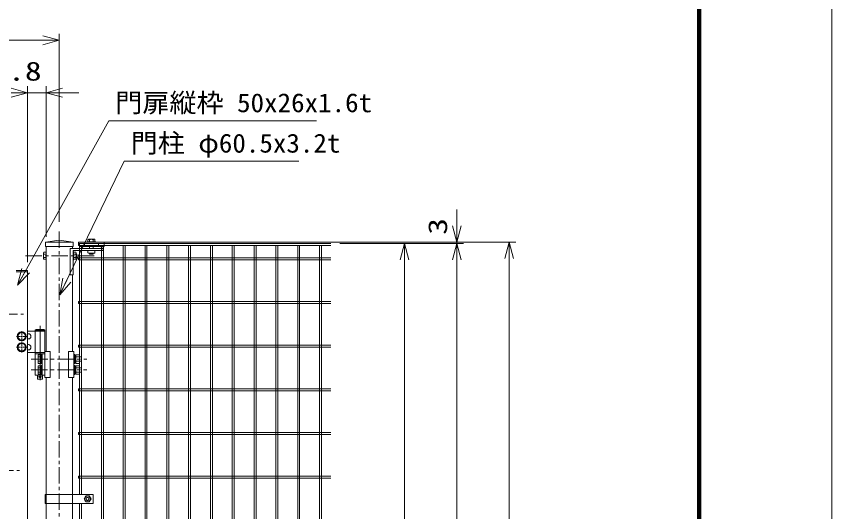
# Model space of a CAD drawing. Units: millimetres, scale not verified. Extents: x -4455 to 4455, y -3150 to 3150.
# Drawn here: x 2586 to 4455, y 335 to 1469 of the extents above; entities that cross this region are included whole.
import ezdxf
from ezdxf.enums import TextEntityAlignment as Align

# ---------------------------------------------------------------- set-up
doc = ezdxf.new("R2010")
doc.units = ezdxf.units.MM
doc.header["$LTSCALE"] = 30
doc.linetypes.add('USER1', pattern=[2, 1.25, -0.25, 0.25, -0.25])
doc.linetypes.add('USER4', pattern=[0.26, 0.01, -0.25])
for name, color, linetype, lineweight in [('0-0_外形線', 7, 'Continuous', 9), ('0-1_軸線', 2, 'USER1', 18), ('0-2_0', 7, 'Continuous', 9), ('0-3_寸法線', 1, 'Continuous', 18), ('0-6_丁番', 3, 'Continuous', 18), ('0-9_NEO', 152, 'Continuous', 18), ('0-B_1', 7, 'Continuous', 9), ('0-C_2', 7, 'Continuous', 9)]:
    doc.layers.add(name, color=color, linetype=linetype, lineweight=lineweight)
doc.styles.add('ＭＳ ゴシック', font='')
doc.styles.get('ＭＳ ゴシック').set_extended_font_data('MS Gothic')

# ---------------------------------------------------------------- blocks, each defined once
blk = doc.blocks.new('_Open30')
at = {"layer": '0-2_0', "color": 2, "lineweight": 18}
blk.add_line((0, 0), (-30, 0), dxfattribs=at)
blk.add_lwpolyline([(-30, 8.04), (0, 0), (-30, -8.04)], dxfattribs=at)

msp = doc.modelspace()

# ---------------------------------------------------------------- linework, layer by layer
at = {"layer": '0-0_外形線'}
for p, q in [((2684.49, 956.56), (2652.74, 951.89)), ((2716.24, 951.89), (2652.74, 951.89)), ((2652.74, 951.89), (2652.74, 941.89)), ((2652.74, 941.89), (2716.24, 941.89)), ((2654.24, 941.89), (2654.24, 701.89)), ((2714.74, 937.39), (2714.74, 941.89)), ((2716.24, 951.89), (2716.24, 941.89)), ((2585.49, 886.89), (2611.49, 886.89)), ((2611.49, 883.89), (2585.49, 883.89)), ((2611.49, 886.89), (2611.49, 883.89)), ((2611.49, -827.11), (2611.49, 883.89)), ((2714.74, 701.89), (2714.74, 877.39)), ((2651.22, 701.89), (2663.69, 701.89)), ((2651.22, 701.89), (2651.22, 641.89)), ((2663.69, 701.89), (2663.69, 641.89)), ((2705.64, 701.89), (2718.11, 701.89)), ((2705.64, 701.89), (2705.64, 641.89)), ((2718.11, 701.89), (2718.11, 641.89)), ((2651.22, 641.89), (2663.69, 641.89)), ((2654.24, 641.89), (2654.24, -125.61)), ((2654.24, 641.89), (2654.24, 574.56)), ((2705.64, 641.89), (2718.11, 641.89)), ((2714.74, -125.61), (2714.74, 641.89)), ((2714.74, 574.56), (2714.74, 641.89))]:
    msp.add_line(p, q, dxfattribs=at)
at = {"layer": '0-0_外形線', "color": 2, "lineweight": 18}
msp.add_line((2640.37, 760.86), (2640.37, 635.66), dxfattribs=at)
at = {"layer": '0-0_外形線'}
msp.add_lwpolyline([(2684.49, 956.56), (2716.24, 951.89), (2705.75, 951.89)], dxfattribs=at)
at = {"layer": '0-1_軸線'}
for p, q in [((2684.49, 976.45), (2684.49, -1247.05)), ((2606.98, 920.89), (2764.59, 920.89)), ((1531.39, 786.89), (2602.6, 786.89)), ((2620.46, 684.39), (2747.76, 684.39)), ((2620.4, 659.39), (2747.7, 659.39)), ((1522.39, 428.89), (2593.6, 428.89))]:
    msp.add_line(p, q, dxfattribs=at)
at = {"layer": '0-2_0', "color": 3, "lineweight": 18}
msp.add_lwpolyline([(-4455, 3150), (4455, 3150), (4455, -3150), (-4455, -3150)], close=True, dxfattribs=at)
at = {"layer": '0-2_0'}
for points in [[(-4155, 2962.5), (4155, 2962.5), (4155, -2962.5), (-4155, -2962.5)], [(-4153.13, 2960.62), (4153.13, 2960.62), (4153.13, -2960.62), (-4153.13, -2960.62)], [(-4151.25, 2958.75), (4151.25, 2958.75), (4151.25, -2958.75), (-4151.25, -2958.75)], [(-4149.38, 2956.87), (4149.38, 2956.87), (4149.38, -2956.87), (-4149.38, -2956.87)], [(-4147.5, 2955), (4147.5, 2955), (4147.5, -2955), (-4147.5, -2955)]]:
    msp.add_lwpolyline(points, close=True, dxfattribs=at)
at = {"layer": '0-3_寸法線'}
for p, q in [((2684.49, 998.95), (2684.49, 1429.6)), ((2611.49, 906.39), (2611.49, 1309.6)), ((2611.49, 906.39), (2611.49, 1309.6)), ((2654.24, 964.39), (2654.24, 1309.6)), ((2738.74, 951.89), (3610.71, 951.89)), ((3327.56, 951.89), (3730.71, 951.89)), ((3327.56, 948.89), (3490.71, 948.89)), ((3327.56, 948.89), (3610.71, 948.89)), ((3327.56, 948.89), (3610.71, 948.89))]:
    msp.add_line(p, q, dxfattribs=at)
at = {"layer": '0-3_寸法線', "color": 2}
for p, q in [((381.99, 1414.6), (2646.99, 1414.6)), ((2611.49, 1294.6), (2654.24, 1294.6)), ((2691.74, 1294.6), (2729.24, 1294.6)), ((3595.71, 989.39), (3595.71, 1026.89)), ((3595.71, 948.89), (3595.71, 951.89)), ((3475.71, -783.61), (3475.71, 911.39)), ((3595.71, -813.61), (3595.71, 911.39)), ((3595.71, 911.39), (3595.71, 873.89)), ((3715.71, -1113.61), (3715.71, 914.39))]:
    msp.add_line(p, q, dxfattribs=at)
at = {"layer": '0-3_寸法線', "color": 4}
for points in [[(3273.76, 1230.15), (2797.91, 1230.15), (2590.34, 856.05)], [(3233.87, 1137.59), (2833.31, 1137.59), (2686.67, 833.86)]]:
    msp.add_lwpolyline(points, dxfattribs=at)
at = {"layer": '0-6_丁番'}
for p, q in [((2598.49, 739.09), (2598.49, 748.24)), ((2598.49, 739.09), (2598.49, 748.24)), ((2638.72, 748.39), (2611.49, 748.39)), ((2631.37, 751.89), (2629.52, 750.89)), ((2629.52, 750.89), (2629.52, 699.39)), ((2651.22, 750.89), (2629.52, 750.89)), ((2649.37, 751.89), (2631.37, 751.89)), ((2638.72, 748.39), (2651.22, 748.39)), ((2649.37, 751.89), (2651.22, 750.89)), ((2651.22, 750.89), (2651.22, 647.39)), ((2595.79, 736.39), (2586.64, 736.39)), ((2597.14, 736.39), (2599.84, 736.39)), ((2597.14, 736.39), (2599.84, 736.39)), ((2598.49, 735.04), (2598.49, 737.74)), ((2598.49, 735.04), (2598.49, 737.74)), ((2598.49, 733.69), (2598.49, 724.54)), ((2598.49, 733.69), (2598.49, 724.54)), ((2601.19, 736.39), (2610.34, 736.39)), ((2601.19, 736.39), (2610.34, 736.39)), ((2613.67, 742.39), (2611.49, 742.39)), ((2613.67, 730.39), (2611.49, 730.39)), ((2595.79, 711.39), (2586.64, 711.39)), ((2597.14, 711.39), (2599.84, 711.39)), ((2598.49, 714.09), (2598.49, 723.24)), ((2598.49, 710.04), (2598.49, 712.74)), ((2601.19, 711.39), (2611.49, 711.39)), ((2613.67, 717.39), (2611.49, 717.39)), ((2598.49, 708.69), (2598.49, 699.54)), ((2613.67, 705.39), (2611.49, 705.39)), ((2651.22, 699.39), (2611.49, 699.39)), ((2629.53, 699.39), (2629.53, 647.39)), ((2629.53, 696.39), (2651.22, 696.39)), ((2643.22, 694.17), (2636.22, 694.17)), ((2643.22, 694.86), (2645.22, 694.86)), ((2645.22, 696.39), (2645.22, 647.39)), ((2718.12, 694.86), (2720.12, 694.86)), ((2720.12, 694.86), (2720.12, 673.86)), ((2720.12, 693.56), (2722.62, 693.56)), ((2643.22, 689.26), (2636.22, 689.26)), ((2643.22, 679.45), (2636.22, 679.45)), ((2720.12, 673.86), (2718.12, 673.86)), ((2722.62, 675.16), (2720.12, 675.16)), ((2730.62, 689.26), (2722.62, 689.26)), ((2730.62, 679.45), (2722.62, 679.45)), ((2730.62, 689.36), (2735.62, 689.36)), ((2735.62, 679.36), (2730.62, 679.36)), ((2735.62, 689.36), (2735.62, 679.36)), ((2643.22, 669.17), (2636.22, 669.17)), ((2636.22, 669.17), (2636.22, 649.54)), ((2643.22, 664.26), (2636.22, 664.26)), ((2643.22, 654.45), (2636.22, 654.45)), ((2643.22, 669.86), (2645.22, 669.86)), ((2643.22, 669.86), (2643.22, 648.86)), ((2718.12, 669.86), (2720.12, 669.86)), ((2720.12, 669.86), (2720.12, 648.86)), ((2720.12, 668.56), (2722.62, 668.56)), ((2730.62, 669.17), (2722.62, 669.17)), ((2722.62, 669.17), (2722.62, 649.54)), ((2730.62, 664.26), (2722.62, 664.26)), ((2730.62, 654.45), (2722.62, 654.45)), ((2730.62, 649.54), (2730.62, 669.17)), ((2730.62, 664.36), (2735.62, 664.36)), ((2735.62, 654.36), (2730.62, 654.36)), ((2735.62, 664.36), (2735.62, 654.36)), ((2629.53, 647.39), (2651.22, 647.39)), ((2634.37, 647.39), (2634.37, 639.39)), ((2635.37, 638.39), (2634.37, 639.39)), ((2645.37, 643.39), (2635.37, 643.39)), ((2645.37, 638.39), (2635.37, 638.39)), ((2636.22, 649.54), (2643.22, 649.54)), ((2643.22, 648.86), (2645.22, 648.86)), ((2645.37, 638.39), (2646.37, 639.39)), ((2646.37, 647.39), (2646.37, 639.39)), ((2720.12, 648.86), (2718.12, 648.86)), ((2722.62, 650.16), (2720.12, 650.16)), ((2722.62, 649.54), (2730.62, 649.54))]:
    msp.add_line(p, q, dxfattribs=at)
for points in [[(2593.59, 744.89), (2588.68, 736.39), (2593.59, 727.89), (2603.4, 727.89), (2608.31, 736.39), (2603.4, 744.89)], [(2593.59, 719.89), (2588.68, 711.39), (2593.59, 702.89), (2603.4, 702.89), (2608.31, 711.39), (2603.4, 719.89)], [(2722.62, 674.54), (2730.62, 674.54), (2730.62, 694.17), (2722.62, 694.17)]]:
    msp.add_lwpolyline(points, close=True, dxfattribs=at)
for points in [[(2636.22, 694.17), (2636.22, 674.54), (2643.22, 674.54)], [(2643.22, 694.86), (2643.22, 673.86), (2645.22, 673.86)]]:
    msp.add_lwpolyline(points, dxfattribs=at)
for centre, radius in [((2598.49, 736.39), 10.5), ((2598.49, 736.39), 8.5), ((2598.49, 711.39), 10.5), ((2598.49, 711.39), 8.5), ((2640.37, 643.39), 2)]:
    msp.add_circle(centre, radius, dxfattribs=at)
for centre in [(2613.67, 736.39), (2613.67, 711.39)]:
    msp.add_arc(centre, 6, 270, 90, dxfattribs=at)
at = {"layer": '0-9_NEO'}
for p, q in [((2728.29, 948.89), (3306.61, 948.89)), ((2728.29, 948.89), (2728.29, 944.39)), ((2728.29, 944.39), (3306.61, 944.39)), ((2731.04, 944.39), (2731.04, 553.56)), ((2735.54, 944.39), (2735.54, 553.56)), ((2781.04, 944.39), (2781.04, -816.61)), ((2785.54, 944.39), (2785.54, -816.61)), ((2831.04, 944.39), (2831.04, -816.61)), ((2835.54, 944.39), (2835.54, -816.61)), ((2881.04, 944.39), (2881.04, -816.61)), ((2885.54, 944.39), (2885.54, -816.61)), ((2931.04, 944.39), (2931.04, -816.61)), ((2935.54, 944.39), (2935.54, -816.61)), ((2981.04, 944.39), (2981.04, -816.61)), ((2985.54, 944.39), (2985.54, -816.61)), ((3031.04, 944.39), (3031.04, -816.61)), ((3035.54, 944.39), (3035.54, -816.61)), ((3081.04, 944.39), (3081.04, -816.61)), ((3085.54, 944.39), (3085.54, -816.61)), ((3131.04, 944.39), (3131.04, -816.61)), ((3135.54, 944.39), (3135.54, -816.61)), ((3181.04, 944.39), (3181.04, -816.61)), ((3185.54, 944.39), (3185.54, -816.61)), ((3231.04, 944.39), (3231.04, -816.61)), ((3235.54, 944.39), (3235.54, -816.61)), ((3281.04, 944.39), (3281.04, -816.61)), ((3285.54, 944.39), (3285.54, -816.61)), ((2728.29, 916.14), (3306.61, 916.14)), ((2728.29, 916.14), (2728.29, 911.64)), ((2728.29, 911.64), (3306.61, 911.64)), ((2728.29, 816.14), (3306.61, 816.14)), ((2728.29, 816.14), (2728.29, 811.64)), ((2728.29, 811.64), (3306.61, 811.64)), ((2728.29, 716.14), (3306.61, 716.14)), ((2728.29, 716.14), (2728.29, 711.64)), ((2728.29, 711.64), (3306.61, 711.64)), ((2728.29, 616.14), (3306.61, 616.14)), ((2728.29, 616.14), (2728.29, 611.64)), ((2728.29, 611.64), (3306.61, 611.64)), ((2731.04, 553.56), (2731.04, 374.39)), ((2735.54, 553.56), (2735.54, 374.39)), ((2728.29, 516.14), (3306.61, 516.14)), ((2728.29, 516.14), (2728.29, 511.64)), ((2728.29, 511.64), (3306.61, 511.64)), ((2728.29, 416.14), (3306.61, 416.14)), ((2728.29, 416.14), (2728.29, 411.64)), ((2728.29, 411.64), (3306.61, 411.64)), ((2731.04, 353.39), (2731.04, 72.27)), ((2735.54, 353.39), (2735.54, 72.27))]:
    msp.add_line(p, q, dxfattribs=at)
at = {"layer": '0-B_1'}
for p, q in [((2709.54, 937.39), (2785.34, 937.39)), ((2709.54, 937.39), (2709.54, 877.39)), ((2728.84, 951.89), (2787.34, 951.89)), ((2728.84, 948.89), (2728.84, 951.89)), ((2742.09, 948.89), (2728.84, 948.89)), ((2728.84, 948.89), (2742.09, 948.89)), ((2730.84, 948.89), (2730.84, 941.89)), ((2787.34, 941.89), (2730.84, 941.89)), ((2742.09, 948.89), (2742.09, 941.89)), ((2748.09, 952.89), (2748.09, 951.89)), ((2748.09, 952.39), (2748.09, 951.89)), ((2754.1, 941.89), (2754.1, 937.39)), ((2762.09, 941.89), (2762.09, 937.39)), ((2768.09, 952.89), (2768.09, 951.89)), ((2768.09, 952.39), (2768.09, 951.89)), ((2787.34, 948.89), (2774.09, 948.89)), ((2774.09, 948.89), (2774.09, 941.89)), ((2785.34, 932.89), (2785.34, 937.39)), ((2787.34, 948.89), (2787.34, 951.89)), ((2787.34, 941.89), (2787.34, 948.89)), ((2716.54, 932.89), (2785.34, 932.89)), ((2716.54, 877.39), (2716.54, 932.89)), ((2716.54, 930.89), (2717.04, 930.89)), ((2722.94, 924.89), (2724.94, 924.89)), ((2722.94, 916.89), (2724.94, 916.89)), ((2724.94, 916.89), (2724.94, 924.89)), ((2754.1, 926.99), (2754.1, 924.99)), ((2754.1, 924.99), (2762.1, 924.99)), ((2762.09, 926.99), (2762.09, 924.99)), ((2716.54, 910.89), (2717.04, 910.89)), ((2709.54, 877.39), (2716.54, 877.39)), ((2652.25, 374.39), (2652.24, 353.39)), ((2652.25, 374.39), (2761.99, 374.39)), ((2761.99, 353.39), (2761.99, 374.39)), ((2652.24, 353.39), (2761.99, 353.39))]:
    msp.add_line(p, q, dxfattribs=at)
at = {"layer": '0-B_1', "linetype": 'USER4'}
for p, q in [((2774.09, 948.89), (2742.09, 948.89)), ((2742.09, 948.89), (2774.09, 948.89))]:
    msp.add_line(p, q, dxfattribs=at)
at = {"layer": '0-B_1'}
for centre in [(2733.1, 939.64), (2783.09, 939.64)]:
    msp.add_circle(centre, 2.25, dxfattribs=at)
at = {"layer": '0-C_2'}
for p, q in [((2751.17, 958.79), (2750.09, 958.17)), ((2750.09, 952.89), (2750.09, 958.17)), ((2765.02, 958.79), (2751.17, 958.79)), ((2754.09, 952.89), (2754.09, 958.17)), ((2762.09, 952.89), (2762.09, 958.17)), ((2765.02, 958.79), (2766.09, 958.17)), ((2766.09, 952.89), (2766.09, 958.17)), ((2768.09, 952.89), (2748.09, 952.89)), ((2648.35, 927.81), (2648.96, 928.89)), ((2648.35, 913.96), (2648.35, 927.81)), ((2654.24, 928.89), (2648.96, 928.89)), ((2654.24, 924.89), (2648.96, 924.89)), ((2654.24, 916.89), (2648.96, 916.89)), ((2717.04, 910.89), (2717.04, 930.89)), ((2717.04, 928.89), (2722.33, 928.89)), ((2717.04, 924.89), (2722.33, 924.89)), ((2717.04, 916.89), (2722.33, 916.89)), ((2722.94, 927.81), (2722.33, 928.89)), ((2722.94, 913.96), (2722.94, 927.81)), ((2750.09, 932.89), (2750.09, 927.6)), ((2751.17, 926.99), (2750.09, 927.6)), ((2751.17, 926.99), (2765.02, 926.99)), ((2765.02, 926.99), (2766.09, 927.6)), ((2766.09, 932.89), (2766.09, 927.6)), ((2648.35, 913.96), (2648.96, 912.89)), ((2654.24, 912.89), (2648.96, 912.89)), ((2717.04, 912.89), (2722.33, 912.89)), ((2722.94, 913.96), (2722.33, 912.89))]:
    msp.add_line(p, q, dxfattribs=at)
msp.add_lwpolyline([(2741.29, 363.89), (2745.29, 356.96), (2753.29, 356.96), (2757.29, 363.89), (2753.29, 370.81), (2745.29, 370.81)], close=True, dxfattribs=at)
for radius in [6.93, 3.2]:
    msp.add_circle((2749.29, 363.89), radius, dxfattribs=at)
at = {"layer": '0-C_2', "color": 4, "lineweight": 18}
msp.add_circle((2749.29, 363.89), 4, dxfattribs=at)
at = {"layer": '0-C_2'}
for centre, radius, start, end in [((2751.17, 951.55), 7.23, 66.1207, 90), ((2758.09, 945.52), 13.26, 72.43996, 107.54964), ((2765.02, 951.55), 7.23, 90, 113.88143), ((2655.58, 927.81), 7.23, 180, 203.87521), ((2661.61, 920.89), 13.26, 162.45032, 197.56), ((2655.58, 913.96), 7.23, 156.11448, 180), ((2715.71, 927.81), 7.23, 336.12479, 0), ((2709.68, 920.89), 13.26, 342.44, 17.54968), ((2715.71, 913.96), 7.23, 0, 23.88552)]:
    msp.add_arc(centre, radius, start, end, dxfattribs=at)

# ---------------------------------------------------------------- block references
at = {"layer": '0-3_寸法線', "xscale": 1.25, "yscale": 1.25}
for p in [(2684.49, 1414.6), (2611.49, 1294.6), (2611.49, 1294.6)]:
    msp.add_blockref('_Open30', p, dxfattribs=at)
for p, rotation in [((2654.24, 1294.6), 180), ((3595.71, 951.89), 270), ((3475.71, 948.89), 90), ((3595.71, 948.89), 90), ((3595.71, 948.89), 90), ((3715.71, 951.89), 90), ((2589.12, 853.87), 240.68512), ((2685.57, 831.61), 243.84822)]:
    msp.add_blockref('_Open30', p, dxfattribs=dict(at, rotation=rotation))

# ---------------------------------------------------------------- texts
at = {"layer": '0-3_寸法線', "color": 3, "style": 'ＭＳ ゴシック'}
for s, width, p in [('42.8', 1.3, (2490.87, 1309.2)), ('門扉縦枠 50x26x1.6t', 1.05, (2812.86, 1236.82)), ('門柱 φ60.5x3.2t', 1.05, (2848.26, 1144.27))]:
    msp.add_text(s, height=43.33, dxfattribs=dict(at, width=width)).set_placement(p, align=Align.BOTTOM_LEFT)
at = {"layer": '0-3_寸法線', "color": 3, "style": 'ＭＳ ゴシック', "width": 1.3}
msp.add_text('3', height=43.33, rotation=90, dxfattribs=at).set_placement((3586.54, 969.06), align=Align.BOTTOM_LEFT)

doc.saveas('drawing.dxf')
